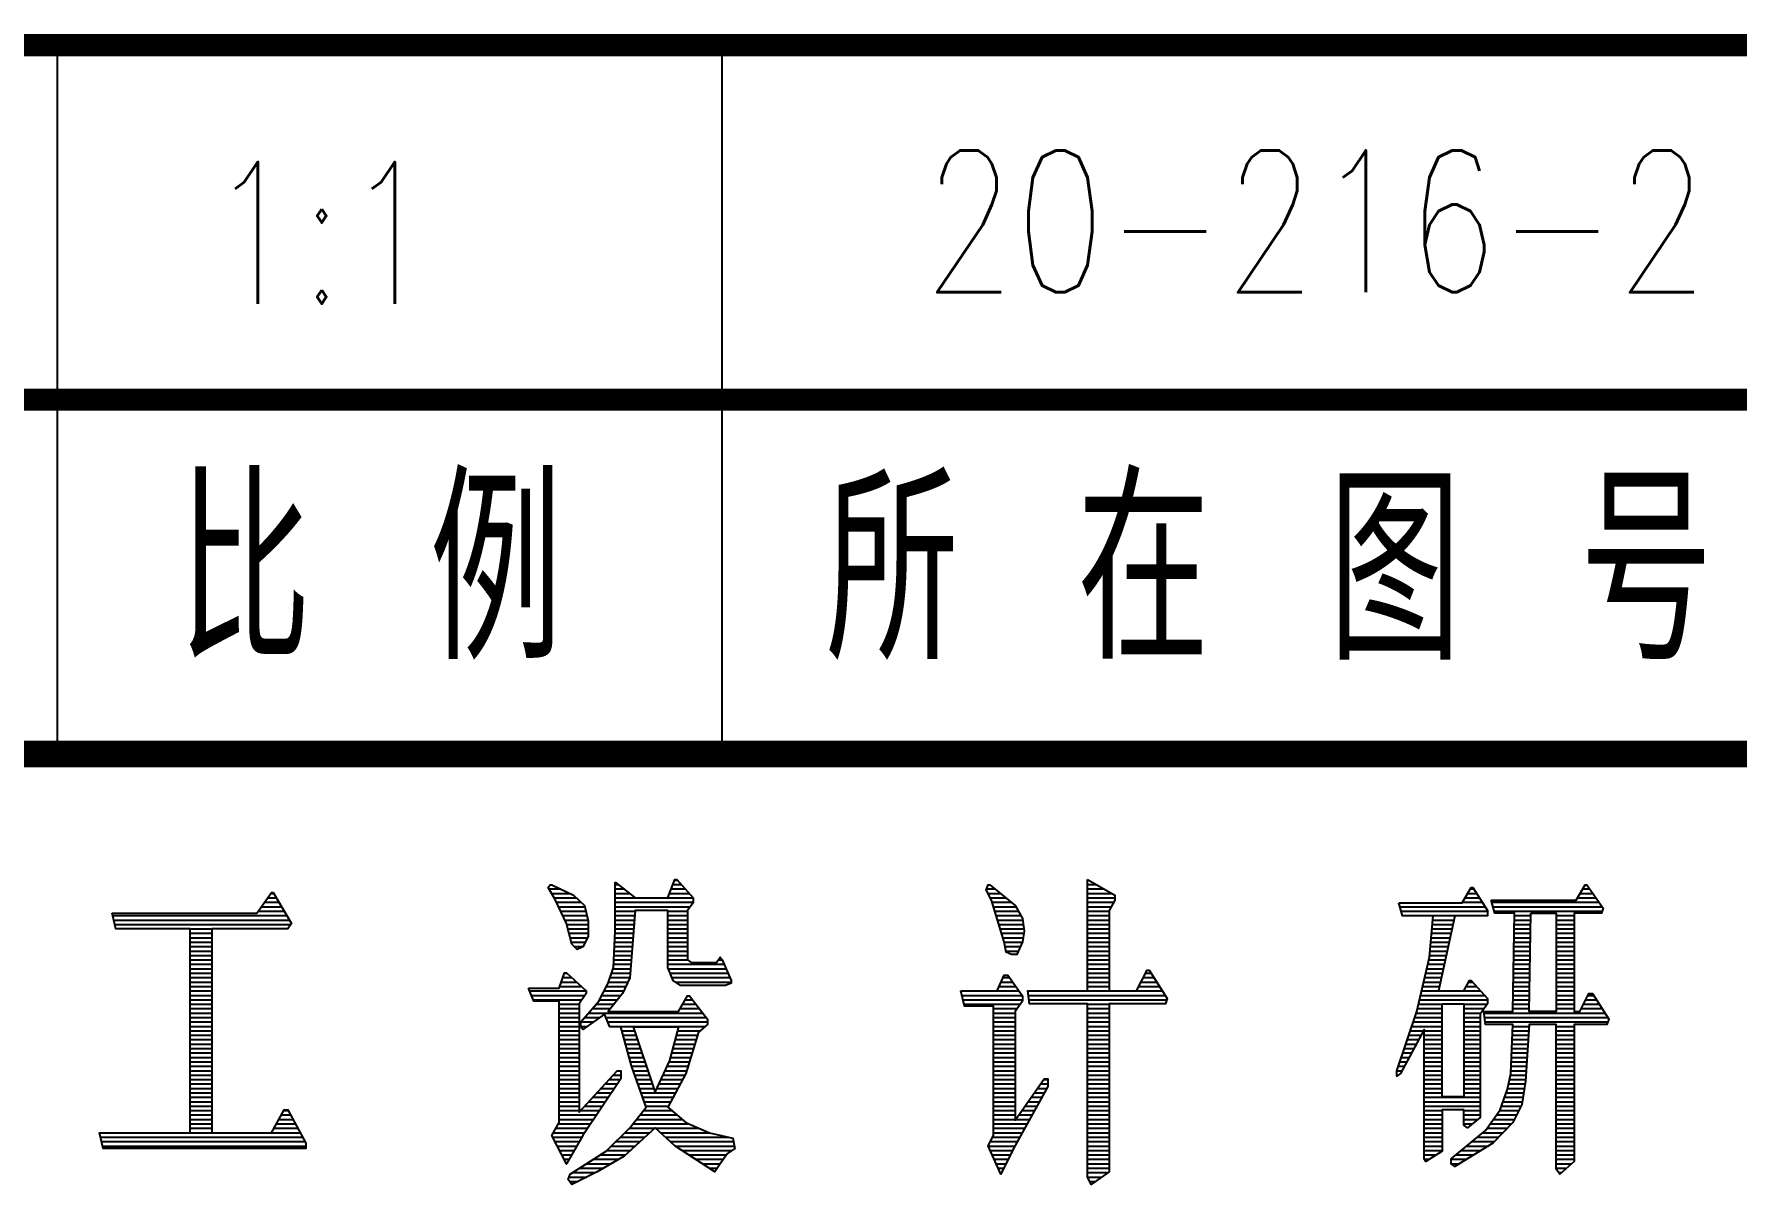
# Model space of a CAD drawing. Extents: x -11639 to -9817, y 3347 to 4292.
# Drawn here: x -9891.29 to -9852.86, y 3567.8 to 3593.91 of the extents above; entities that cross this region are included whole.
import ezdxf
from ezdxf.enums import TextEntityAlignment as Align

# ---------------------------------------------------------------- set-up
doc = ezdxf.new("R2010")
doc.units = 0
doc.header["$LTSCALE"] = 10
doc.header["$MEASUREMENT"] = 0
doc.layers.get('0').update_dxf_attribs({"linetype": 'CONTINUOUS'})
for name, color, linetype in [('1', 2, 'CONTINUOUS'), ('2', 1, 'CONTINUOUS'), ('BD', 7, 'CONTINUOUS'), ('TK', 7, 'CONTINUOUS')]:
    doc.layers.add(name, color=color, linetype=linetype)
doc.styles.add('HZ', font='txt', dxfattribs={"width": 0.75, "bigfont": 'hztxt'})

# ---------------------------------------------------------------- blocks, each defined once
blk = doc.blocks.new('*X116')
at = {"color": 0}
for p, q in [((42190.6, -960), (42196.1, -960)), ((43122, -960), (43124, -960)), ((41279.1, -990), (41285.7, -990)), ((41907.2, -980), (41933.2, -980)), ((41912.8, -990), (41954.2, -990)), ((42056.3, -970), (42063.1, -970)), ((42056.3, -980), (42075.9, -980)), ((42056.3, -990), (42088.7, -990)), ((42178.6, -990), (42223.1, -990)), ((42182.6, -980), (42214.1, -980)), ((42186.6, -970), (42205.1, -970)), ((42894.1, -980), (42913.1, -980)), ((42897.5, -990), (42925.4, -990)), ((43122, -970), (43141.5, -970)), ((43122, -980), (43159, -980)), ((43122, -990), (43176.5, -990)), ((43979.8, -990), (44000.3, -990)), ((43985.6, -980), (43994, -980)), ((44233.6, -990), (44262.7, -990)), ((44239.4, -980), (44255.7, -980)), ((41251.1, -1030), (41309, -1030)), ((41258.1, -1020), (41303.2, -1020)), ((41265.1, -1010), (41297.3, -1010)), ((41272.1, -1000), (41291.5, -1000)), ((41918.4, -1000), (41968.8, -1000)), ((41923.6, -1010), (41979.3, -1010)), ((41928.3, -1020), (41987.5, -1020)), ((41932.9, -1030), (41989.9, -1030)), ((42056.3, -1000), (42231.9, -1000)), ((42056.3, -1010), (42231.9, -1010)), ((42056.3, -1020), (42225.8, -1020)), ((42056.3, -1030), (42101.1, -1030)), ((42174.7, -1030), (42219.6, -1030)), ((42902.7, -1000), (42937.6, -1000)), ((42907, -1010), (42949.9, -1010)), ((42910, -1020), (42960.3, -1020)), ((42913.1, -1030), (42965.9, -1030)), ((43122, -1000), (43183.3, -1000)), ((43122, -1010), (43180.9, -1010)), ((43122, -1020), (43175.7, -1020)), ((43122, -1030), (43171, -1030)), ((43826.8, -1020), (44018.9, -1020)), ((43829.6, -1030), (44024.5, -1030)), ((43968.1, -1010), (44012.7, -1010)), ((43973.9, -1000), (44006.5, -1000)), ((44033.9, -1010), (44276.7, -1010)), ((44036.7, -1020), (44283.7, -1020)), ((44039.5, -1030), (44283.4, -1030)), ((44227.8, -1000), (44269.7, -1000)), ((40922.4, -1040), (41314.8, -1040)), ((40924.7, -1050), (41320.7, -1050)), ((40927, -1060), (41324, -1060)), ((41096.7, -1070), (41145.7, -1070)), ((41937.6, -1040), (41992.2, -1040)), ((41942.3, -1050), (41994.5, -1050)), ((41946.6, -1060), (41995, -1060)), ((41949.2, -1070), (41995, -1070)), ((42056.3, -1040), (42100.3, -1040)), ((42056.3, -1050), (42099.5, -1050)), ((42056.3, -1060), (42098.7, -1060)), ((42056.3, -1070), (42097.9, -1070)), ((42174.7, -1040), (42219.6, -1040)), ((42174.7, -1050), (42219.6, -1050)), ((42174.7, -1060), (42219.6, -1060)), ((42174.7, -1070), (42219.6, -1070)), ((42916.2, -1040), (42971.5, -1040)), ((42919.2, -1050), (42975.5, -1050)), ((42922.3, -1060), (42976.9, -1060)), ((42925.4, -1070), (42978.3, -1070)), ((43122, -1040), (43171, -1040)), ((43122, -1050), (43171, -1050)), ((43122, -1060), (43171, -1060)), ((43122, -1070), (43171, -1070)), ((43832.4, -1040), (44024.5, -1040)), ((43899.4, -1070), (43944.6, -1070)), ((43900.3, -1060), (43946.7, -1060)), ((43901.1, -1050), (43948.9, -1050)), ((44085.1, -1070), (44121.8, -1070)), ((44085.2, -1060), (44122, -1060)), ((44085.4, -1050), (44122.2, -1050)), ((44085.6, -1040), (44122.4, -1040)), ((44179.6, -1040), (44220.5, -1040)), ((44179.6, -1050), (44220.5, -1050)), ((44179.6, -1060), (44220.5, -1060)), ((44179.6, -1070), (44220.5, -1070)), ((41096.7, -1080), (41145.7, -1080)), ((41096.7, -1090), (41145.7, -1090)), ((41096.7, -1100), (41145.7, -1100)), ((41096.7, -1110), (41145.7, -1110)), ((41951.8, -1080), (41995, -1080)), ((41954.4, -1090), (41993.6, -1090)), ((41957.1, -1100), (41988.3, -1100)), ((41963.8, -1110), (41983.1, -1110)), ((42054.6, -1110), (42094.7, -1110)), ((42055.1, -1100), (42095.5, -1100)), ((42055.6, -1090), (42096.3, -1090)), ((42056.1, -1080), (42097.1, -1080)), ((42174.7, -1080), (42219.6, -1080)), ((42174.7, -1090), (42219.6, -1090)), ((42174.7, -1100), (42219.6, -1100)), ((42174.7, -1110), (42219.6, -1110)), ((42928.4, -1080), (42978.3, -1080)), ((42931.5, -1090), (42976.6, -1090)), ((42934.4, -1100), (42974.6, -1100)), ((42936.2, -1110), (42970.4, -1110)), ((43122, -1080), (43171, -1080)), ((43122, -1090), (43171, -1090)), ((43122, -1100), (43171, -1100)), ((43122, -1110), (43171, -1110)), ((43895.9, -1110), (43935.9, -1110)), ((43896.8, -1100), (43938, -1100)), ((43897.6, -1090), (43940.2, -1090)), ((43898.5, -1080), (43942.4, -1080)), ((44084.3, -1110), (44121.1, -1110)), ((44084.5, -1100), (44121.3, -1100)), ((44084.7, -1090), (44121.4, -1090)), ((44084.9, -1080), (44121.6, -1080)), ((44179.6, -1080), (44220.5, -1080)), ((44179.6, -1090), (44220.5, -1090)), ((44179.6, -1100), (44220.5, -1100)), ((44179.6, -1110), (44220.5, -1110)), ((41096.7, -1120), (41145.7, -1120)), ((41096.7, -1130), (41145.7, -1130)), ((41096.7, -1140), (41145.7, -1140)), ((41096.7, -1150), (41145.7, -1150)), ((42052.6, -1150), (42091.4, -1150)), ((42053.1, -1140), (42092.2, -1140)), ((42053.6, -1130), (42093, -1130)), ((42054.1, -1120), (42093.8, -1120)), ((42174.7, -1120), (42219.6, -1120)), ((42174.7, -1130), (42219.6, -1130)), ((42174.7, -1140), (42220, -1140)), ((42174.7, -1150), (42301.7, -1150)), ((42288.8, -1140), (42297.3, -1140)), ((42937.9, -1120), (42966.2, -1120)), ((43122, -1120), (43171, -1120)), ((43122, -1130), (43171, -1130)), ((43122, -1140), (43171, -1140)), ((43122, -1150), (43171, -1150)), ((43890, -1150), (43927.2, -1150)), ((43892.4, -1140), (43929.3, -1140)), ((43894.1, -1130), (43931.5, -1130)), ((43895, -1120), (43933.7, -1120)), ((44083.6, -1150), (44120.3, -1150)), ((44083.8, -1140), (44120.5, -1140)), ((44083.9, -1130), (44120.7, -1130)), ((44084.1, -1120), (44120.9, -1120)), ((44179.6, -1120), (44220.5, -1120)), ((44179.6, -1130), (44220.5, -1130)), ((44179.6, -1140), (44220.5, -1140)), ((44179.6, -1150), (44220.5, -1150)), ((41096.7, -1160), (41145.7, -1160)), ((41096.7, -1170), (41145.7, -1170)), ((41096.7, -1180), (41145.7, -1180)), ((41096.7, -1190), (41145.7, -1190)), ((41934.6, -1190), (41969.3, -1190)), ((41938.1, -1180), (41958.3, -1180)), ((41941.6, -1170), (41947.3, -1170)), ((42040.7, -1190), (42084.5, -1190)), ((42044.2, -1180), (42089, -1180)), ((42047.7, -1170), (42089.8, -1170)), ((42051.2, -1160), (42090.6, -1160)), ((42175.9, -1160), (42306.1, -1160)), ((42180.1, -1170), (42310.5, -1170)), ((42184.3, -1180), (42314.8, -1180)), ((42192, -1190), (42317.6, -1190)), ((42927.1, -1190), (42953.1, -1190)), ((42931.7, -1180), (42946.1, -1180)), ((43122, -1160), (43171, -1160)), ((43122, -1170), (43171, -1170)), ((43122, -1180), (43171, -1180)), ((43122, -1190), (43171, -1190)), ((43242.6, -1190), (43278, -1190)), ((43247.9, -1180), (43271.7, -1180)), ((43253.1, -1170), (43265.3, -1170)), ((43880.7, -1190), (43918.5, -1190)), ((43883, -1180), (43920.7, -1180)), ((43885.4, -1170), (43922.8, -1170)), ((43887.7, -1160), (43925, -1160)), ((43981.7, -1190), (43991, -1190)), ((44082.8, -1190), (44119.6, -1190)), ((44083, -1180), (44119.8, -1180)), ((44083.2, -1170), (44120, -1170)), ((44083.4, -1160), (44120.1, -1160)), ((44179.6, -1160), (44220.5, -1160)), ((44179.6, -1170), (44220.5, -1170)), ((44179.6, -1180), (44220.5, -1180)), ((44179.6, -1190), (44220.5, -1190)), ((41096.7, -1200), (41145.7, -1200)), ((41096.7, -1210), (41145.7, -1210)), ((41096.7, -1220), (41145.7, -1220)), ((41862.9, -1210), (41991, -1210)), ((41867.1, -1220), (41987.8, -1220)), ((41931.1, -1200), (41980.3, -1200)), ((42026.1, -1220), (42069.1, -1220)), ((42031.1, -1210), (42075.2, -1210)), ((42036.1, -1200), (42079.9, -1200)), ((42836.3, -1210), (42967.1, -1210)), ((42838.6, -1220), (42974.1, -1220)), ((42922.4, -1200), (42960.1, -1200)), ((42987.3, -1210), (43290.8, -1210)), ((42988.7, -1220), (43297.1, -1220)), ((43122, -1200), (43171, -1200)), ((43237.4, -1200), (43284.4, -1200)), ((43873.7, -1220), (44018, -1220)), ((43876, -1210), (44009, -1210)), ((43878.4, -1200), (43916.3, -1200)), ((43976.5, -1200), (44000, -1200)), ((44082.3, -1220), (44119, -1220)), ((44082.5, -1210), (44119.2, -1210)), ((44082.7, -1200), (44119.4, -1200)), ((44179.6, -1200), (44220.5, -1200)), ((44179.6, -1210), (44220.5, -1210)), ((44179.6, -1220), (44220.5, -1220)), ((44250.9, -1220), (44264.1, -1220)), ((41096.7, -1230), (41145.7, -1230)), ((41096.7, -1240), (41145.7, -1240)), ((41096.7, -1250), (41145.7, -1250)), ((41096.7, -1260), (41145.7, -1260)), ((41871.3, -1230), (41980.8, -1230)), ((41929.7, -1240), (41974.6, -1240)), ((41929.7, -1250), (41974.6, -1250)), ((41929.7, -1260), (41974.6, -1260)), ((41996, -1260), (42253.7, -1260)), ((42004.7, -1250), (42045.1, -1250)), ((42013.5, -1240), (42053.1, -1240)), ((42021.1, -1230), (42061.1, -1230)), ((42202.9, -1250), (42246, -1250)), ((42208.8, -1240), (42238.2, -1240)), ((42214.6, -1230), (42230.4, -1230)), ((42840.9, -1230), (42975, -1230)), ((42843.3, -1240), (42970.2, -1240)), ((42909.7, -1250), (42963.2, -1250)), ((42909.7, -1260), (42958.7, -1260)), ((42990.1, -1230), (43300.7, -1230)), ((43122, -1240), (43171, -1240)), ((43122, -1250), (43171, -1250)), ((43122, -1260), (43171, -1260)), ((43864, -1260), (43922.4, -1260)), ((43866.7, -1250), (43922.4, -1250)), ((43869, -1240), (43922.4, -1240)), ((43871.4, -1230), (44024.5, -1230)), ((43971.4, -1240), (44023.7, -1240)), ((43971.4, -1250), (44016.7, -1250)), ((43971.4, -1260), (44009.7, -1260)), ((44016.8, -1260), (44289.3, -1260)), ((44081.7, -1250), (44118.5, -1250)), ((44081.9, -1240), (44118.7, -1240)), ((44082.1, -1230), (44118.9, -1230)), ((44179.6, -1230), (44220.5, -1230)), ((44179.6, -1240), (44220.5, -1240)), ((44179.6, -1250), (44220.5, -1250)), ((44235.9, -1250), (44283, -1250)), ((44240.9, -1240), (44276.7, -1240)), ((44245.9, -1230), (44270.4, -1230)), ((41096.7, -1270), (41145.7, -1270)), ((41096.7, -1280), (41145.7, -1280)), ((41096.7, -1290), (41145.7, -1290)), ((41096.7, -1300), (41145.7, -1300)), ((41929.7, -1270), (41974.6, -1270)), ((41929.7, -1280), (41974.6, -1280)), ((41929.7, -1290), (41974.6, -1290)), ((41929.7, -1300), (41974.6, -1300)), ((41978.7, -1280), (42006.9, -1280)), ((41978.7, -1290), (41992.9, -1290)), ((41987.2, -1270), (42020.9, -1270)), ((42035.1, -1270), (42261.5, -1270)), ((42039.3, -1280), (42264.5, -1280)), ((42043.5, -1290), (42259.3, -1290)), ((42071, -1300), (42100, -1300)), ((42196.9, -1300), (42247.7, -1300)), ((42909.7, -1270), (42958.7, -1270)), ((42909.7, -1280), (42958.7, -1280)), ((42909.7, -1290), (42958.7, -1290)), ((42909.7, -1300), (42958.7, -1300)), ((43122, -1270), (43171, -1270)), ((43122, -1280), (43171, -1280)), ((43122, -1290), (43171, -1290)), ((43122, -1300), (43171, -1300)), ((43850.6, -1300), (43880, -1300)), ((43853.9, -1290), (43922.4, -1290)), ((43857.3, -1280), (43922.4, -1280)), ((43860.6, -1270), (43922.4, -1270)), ((43881.5, -1300), (43922.4, -1300)), ((43971.4, -1270), (44008.1, -1270)), ((43971.4, -1280), (44008.1, -1280)), ((43971.4, -1290), (44008.1, -1290)), ((43971.4, -1300), (44008.1, -1300)), ((44018.2, -1270), (44295.6, -1270)), ((44019.6, -1280), (44295.9, -1280)), ((44081.1, -1300), (44117.5, -1300)), ((44081.5, -1290), (44118.1, -1290)), ((44179.6, -1290), (44220.5, -1290)), ((44179.6, -1300), (44220.5, -1300)), ((41096.7, -1310), (41145.7, -1310)), ((41096.7, -1320), (41145.7, -1320)), ((41096.7, -1330), (41145.7, -1330)), ((41096.7, -1340), (41145.7, -1340)), ((41929.7, -1310), (41974.6, -1310)), ((41929.7, -1320), (41974.6, -1320)), ((41929.7, -1330), (41974.6, -1330)), ((41929.7, -1340), (41974.6, -1340)), ((42073.8, -1310), (42103.4, -1310)), ((42076.6, -1320), (42106.7, -1320)), ((42079.4, -1330), (42110.1, -1330)), ((42082.2, -1340), (42113.5, -1340)), ((42186.1, -1340), (42232.8, -1340)), ((42188.8, -1330), (42235.9, -1330)), ((42191.5, -1320), (42238.9, -1320)), ((42194.2, -1310), (42242, -1310)), ((42909.7, -1310), (42958.7, -1310)), ((42909.7, -1320), (42958.7, -1320)), ((42909.7, -1330), (42958.7, -1330)), ((42909.7, -1340), (42958.7, -1340)), ((43122, -1310), (43171, -1310)), ((43122, -1320), (43171, -1320)), ((43122, -1330), (43171, -1330)), ((43122, -1340), (43171, -1340)), ((43837.2, -1340), (43858.6, -1340)), ((43840.6, -1330), (43864, -1330)), ((43843.9, -1320), (43869.3, -1320)), ((43847.3, -1310), (43874.7, -1310)), ((43881.5, -1310), (43922.4, -1310)), ((43881.5, -1320), (43922.4, -1320)), ((43881.5, -1330), (43922.4, -1330)), ((43881.5, -1340), (43922.4, -1340)), ((43971.4, -1310), (44008.1, -1310)), ((43971.4, -1320), (44008.1, -1320)), ((43971.4, -1330), (44008.1, -1330)), ((43971.4, -1340), (44008.1, -1340)), ((44079.6, -1340), (44114.9, -1340)), ((44080, -1330), (44115.5, -1330)), ((44080.4, -1320), (44116.2, -1320)), ((44080.7, -1310), (44116.8, -1310)), ((44179.6, -1310), (44220.5, -1310)), ((44179.6, -1320), (44220.5, -1320)), ((44179.6, -1330), (44220.5, -1330)), ((44179.6, -1340), (44220.5, -1340)), ((41096.7, -1350), (41145.7, -1350)), ((41096.7, -1360), (41145.7, -1360)), ((41096.7, -1370), (41145.7, -1370)), ((41096.7, -1380), (41145.7, -1380)), ((41929.7, -1350), (41974.6, -1350)), ((41929.7, -1360), (41974.6, -1360)), ((41929.7, -1370), (41974.6, -1370)), ((41929.7, -1380), (41974.6, -1380)), ((42085, -1350), (42116.8, -1350)), ((42087.8, -1360), (42120.2, -1360)), ((42090.6, -1370), (42123.5, -1370)), ((42093.4, -1380), (42126.9, -1380)), ((42172.8, -1380), (42220.6, -1380)), ((42177.5, -1370), (42223.6, -1370)), ((42180.7, -1360), (42226.7, -1360)), ((42183.4, -1350), (42229.7, -1350)), ((42909.7, -1350), (42958.7, -1350)), ((42909.7, -1360), (42958.7, -1360)), ((42909.7, -1370), (42958.7, -1370)), ((42909.7, -1380), (42958.7, -1380)), ((43122, -1350), (43171, -1350)), ((43122, -1360), (43171, -1360)), ((43122, -1370), (43171, -1370)), ((43122, -1380), (43171, -1380)), ((43823.8, -1380), (43837.2, -1380)), ((43827.2, -1370), (43842.6, -1370)), ((43830.5, -1360), (43847.9, -1360)), ((43833.9, -1350), (43853.3, -1350)), ((43881.5, -1350), (43922.4, -1350)), ((43881.5, -1360), (43922.4, -1360)), ((43881.5, -1370), (43922.4, -1370)), ((43881.5, -1380), (43922.4, -1380)), ((43971.4, -1350), (44008.1, -1350)), ((43971.4, -1360), (44008.1, -1360)), ((43971.4, -1370), (44008.1, -1370)), ((43971.4, -1380), (44008.1, -1380)), ((44078.1, -1380), (44112.4, -1380)), ((44078.5, -1370), (44113, -1370)), ((44078.9, -1360), (44113.6, -1360)), ((44079.2, -1350), (44114.3, -1350)), ((44179.6, -1350), (44220.5, -1350)), ((44179.6, -1360), (44220.5, -1360)), ((44179.6, -1370), (44220.5, -1370)), ((44179.6, -1380), (44220.5, -1380)), ((41096.7, -1390), (41145.7, -1390)), ((41096.7, -1400), (41145.7, -1400)), ((41096.7, -1410), (41145.7, -1410)), ((41096.7, -1420), (41145.7, -1420)), ((41929.7, -1390), (41974.6, -1390)), ((41929.7, -1400), (41974.6, -1400)), ((41929.7, -1410), (41974.6, -1410)), ((41929.7, -1420), (41974.6, -1420)), ((42033.3, -1420), (42060.5, -1420)), ((42042.5, -1410), (42067.2, -1410)), ((42051.7, -1400), (42068.5, -1400)), ((42096.9, -1390), (42130.3, -1390)), ((42100.4, -1400), (42133.6, -1400)), ((42103.9, -1410), (42137, -1410)), ((42107.4, -1420), (42140.3, -1420)), ((42154.2, -1420), (42202.8, -1420)), ((42158.8, -1410), (42208.2, -1410)), ((42163.5, -1400), (42213.6, -1400)), ((42168.2, -1390), (42217.5, -1390)), ((42909.7, -1390), (42958.7, -1390)), ((42909.7, -1400), (42958.7, -1400)), ((42909.7, -1410), (42958.7, -1410)), ((42909.7, -1420), (42958.7, -1420)), ((43015.7, -1420), (43032.2, -1420)), ((43022.7, -1410), (43032.2, -1410)), ((43122, -1390), (43171, -1390)), ((43122, -1400), (43171, -1400)), ((43122, -1410), (43171, -1410)), ((43122, -1420), (43171, -1420)), ((43820.3, -1400), (43823.4, -1400)), ((43820.5, -1390), (43831.9, -1390)), ((43881.5, -1390), (43922.4, -1390)), ((43881.5, -1400), (43922.4, -1400)), ((43881.5, -1410), (43922.4, -1410)), ((43881.5, -1420), (43922.4, -1420)), ((43971.4, -1390), (44008.1, -1390)), ((43971.4, -1400), (44008.1, -1400)), ((43971.4, -1410), (44008.1, -1410)), ((43971.4, -1420), (44008.1, -1420)), ((44072, -1420), (44109.3, -1420)), ((44074.4, -1410), (44110.5, -1410)), ((44076.7, -1400), (44111.1, -1400)), ((44077.8, -1390), (44111.7, -1390)), ((44179.6, -1390), (44220.5, -1390)), ((44179.6, -1400), (44220.5, -1400)), ((44179.6, -1410), (44220.5, -1410)), ((44179.6, -1420), (44220.5, -1420)), ((41096.7, -1430), (41145.7, -1430)), ((41096.7, -1440), (41145.7, -1440)), ((41096.7, -1450), (41145.7, -1450)), ((41096.7, -1460), (41145.7, -1460)), ((41929.7, -1430), (41974.6, -1430)), ((41929.7, -1440), (41974.6, -1440)), ((41929.7, -1450), (41974.6, -1450)), ((41929.7, -1460), (41974.6, -1460)), ((41996.6, -1460), (42033.8, -1460)), ((42005.7, -1450), (42040.5, -1450)), ((42014.9, -1440), (42047.2, -1440)), ((42024.1, -1430), (42053.9, -1430)), ((42110.9, -1430), (42143.7, -1430)), ((42114.4, -1440), (42192, -1440)), ((42117.9, -1450), (42186.7, -1450)), ((42121.4, -1460), (42181.3, -1460)), ((42149.5, -1430), (42197.4, -1430)), ((42909.7, -1430), (42958.7, -1430)), ((42909.7, -1440), (42958.7, -1440)), ((42909.7, -1450), (42958.7, -1450)), ((42909.7, -1460), (42958.7, -1460)), ((42987.7, -1460), (43013.1, -1460)), ((42994.7, -1450), (43018.7, -1450)), ((43001.7, -1440), (43024.2, -1440)), ((43008.7, -1430), (43029.7, -1430)), ((43122, -1430), (43171, -1430)), ((43122, -1440), (43171, -1440)), ((43122, -1450), (43171, -1450)), ((43122, -1460), (43171, -1460)), ((43881.5, -1430), (43922.4, -1430)), ((43881.5, -1440), (43922.4, -1440)), ((43881.5, -1450), (44008.1, -1450)), ((43881.5, -1460), (44008.1, -1460)), ((43971.4, -1430), (44008.1, -1430)), ((43971.4, -1440), (44008.1, -1440)), ((44059.4, -1460), (44103, -1460)), ((44062.9, -1450), (44104.6, -1450)), ((44066.4, -1440), (44106.1, -1440)), ((44069.7, -1430), (44107.7, -1430)), ((44179.6, -1430), (44220.5, -1430)), ((44179.6, -1440), (44220.5, -1440)), ((44179.6, -1450), (44220.5, -1450)), ((44179.6, -1460), (44220.5, -1460)), ((41096.7, -1470), (41145.7, -1470)), ((41096.7, -1480), (41145.7, -1480)), ((41096.7, -1490), (41145.7, -1490)), ((41302.5, -1490), (41323.6, -1490)), ((41308, -1480), (41318.3, -1480)), ((41929.7, -1470), (41974.6, -1470)), ((41929.7, -1480), (41974.6, -1480)), ((41929.7, -1490), (42013.8, -1490)), ((41978.2, -1480), (42020.5, -1480)), ((41987.4, -1470), (42027.1, -1470)), ((42111.7, -1490), (42195.5, -1490)), ((42119.6, -1480), (42183.8, -1480)), ((42124.9, -1470), (42175.9, -1470)), ((42909.7, -1470), (42958.7, -1470)), ((42909.7, -1480), (42958.7, -1480)), ((42909.7, -1490), (42958.7, -1490)), ((42966.7, -1490), (42996.5, -1490)), ((42973.7, -1480), (43002, -1480)), ((42980.7, -1470), (43007.6, -1470)), ((43122, -1470), (43171, -1470)), ((43122, -1480), (43171, -1480)), ((43122, -1490), (43171, -1490)), ((43881.5, -1470), (44008.1, -1470)), ((43881.5, -1480), (43922.4, -1480)), ((43881.5, -1490), (43922.4, -1490)), ((43971.4, -1480), (44008.1, -1480)), ((43971.4, -1490), (44008.1, -1490)), ((44044.7, -1490), (44090.2, -1490)), ((44051.7, -1480), (44095.2, -1480)), ((44055.9, -1470), (44100.2, -1470)), ((44179.6, -1470), (44220.5, -1470)), ((44179.6, -1480), (44220.5, -1480)), ((44179.6, -1490), (44220.5, -1490)), ((41096.7, -1500), (41145.7, -1500)), ((41096.7, -1510), (41145.7, -1510)), ((41096.7, -1520), (41145.7, -1520)), ((41096.7, -1530), (41145.7, -1530)), ((41280.7, -1530), (41345.2, -1530)), ((41286.2, -1520), (41339.8, -1520)), ((41291.6, -1510), (41334.4, -1510)), ((41297.1, -1500), (41329, -1500)), ((41916.9, -1530), (41987, -1530)), ((41922.5, -1520), (41993.7, -1520)), ((41928.1, -1510), (42000.4, -1510)), ((41929.7, -1500), (42007.1, -1500)), ((42077.7, -1530), (42134.1, -1530)), ((42087.8, -1520), (42144.9, -1520)), ((42095.9, -1510), (42221.9, -1510)), ((42103.8, -1500), (42207.1, -1500)), ((42147.4, -1520), (42244.6, -1520)), ((42158.4, -1530), (42267.4, -1530)), ((42909.7, -1500), (42958.7, -1500)), ((42909.7, -1510), (42985.4, -1510)), ((42909.7, -1520), (42979.9, -1520)), ((42909.7, -1530), (42974.3, -1530)), ((42959.7, -1500), (42990.9, -1500)), ((43122, -1500), (43171, -1500)), ((43122, -1510), (43171, -1510)), ((43122, -1520), (43171, -1520)), ((43122, -1530), (43171, -1530)), ((43881.5, -1500), (43922.4, -1500)), ((43881.5, -1510), (43922.4, -1510)), ((43881.5, -1520), (43922.4, -1520)), ((43881.5, -1530), (43922.4, -1530)), ((43971.4, -1500), (44002.7, -1500)), ((43971.4, -1510), (43990.4, -1510)), ((44014, -1530), (44059.7, -1530)), ((44023.7, -1520), (44069.3, -1520)), ((44030.7, -1510), (44078.9, -1510)), ((44037.7, -1500), (44085.2, -1500)), ((44179.6, -1500), (44220.5, -1500)), ((44179.6, -1510), (44220.5, -1510)), ((44179.6, -1520), (44220.5, -1520)), ((44179.6, -1530), (44220.5, -1530)), ((40894.7, -1540), (41350.6, -1540)), ((40897.1, -1550), (41355.9, -1550)), ((40899.4, -1560), (41358, -1560)), ((41915.2, -1540), (41980.7, -1540)), ((41920.3, -1550), (41975, -1550)), ((41925.4, -1560), (41969.3, -1560)), ((41930.5, -1570), (41963.5, -1570)), ((42037.3, -1570), (42090.8, -1570)), ((42047.4, -1560), (42101.6, -1560)), ((42057.5, -1550), (42112.5, -1550)), ((42067.6, -1540), (42123.3, -1540)), ((42169.4, -1540), (42311.6, -1540)), ((42180.4, -1550), (42323.1, -1550)), ((42191.5, -1560), (42324.8, -1560)), ((42206.9, -1570), (42319.5, -1570)), ((42897.6, -1560), (42957.7, -1560)), ((42902, -1570), (42952.4, -1570)), ((42902.6, -1550), (42963.2, -1550)), ((42907.8, -1540), (42968.8, -1540)), ((43122, -1540), (43171, -1540)), ((43122, -1550), (43171, -1550)), ((43122, -1560), (43171, -1560)), ((43122, -1570), (43171, -1570)), ((43881.5, -1540), (43922.4, -1540)), ((43881.5, -1550), (43922.4, -1550)), ((43881.5, -1560), (43922.4, -1560)), ((43881.5, -1570), (43922.4, -1570)), ((43965.6, -1570), (44010.4, -1570)), ((43977.7, -1560), (44026.7, -1560)), ((43989.8, -1550), (44040.4, -1550)), ((44001.9, -1540), (44050.1, -1540)), ((44179.6, -1540), (44220.5, -1540)), ((44179.6, -1550), (44220.5, -1550)), ((44179.6, -1560), (44220.5, -1560)), ((44179.6, -1570), (44220.5, -1570)), ((41935.6, -1580), (41957.8, -1580)), ((41940.7, -1590), (41952.1, -1590)), ((41945.8, -1600), (41946.3, -1600)), ((41975.8, -1610), (42029.5, -1610)), ((41991.3, -1600), (42047, -1600)), ((42006.9, -1590), (42064.5, -1590)), ((42022.5, -1580), (42080, -1580)), ((42222.3, -1580), (42307.5, -1580)), ((42237.7, -1590), (42300.5, -1590)), ((42253.1, -1600), (42293.5, -1600)), ((42268.5, -1610), (42286.5, -1610)), ((42906.5, -1580), (42947.5, -1580)), ((42910.9, -1590), (42942.6, -1590)), ((42915.4, -1600), (42937.7, -1600)), ((42919.9, -1610), (42932.8, -1610)), ((43122, -1580), (43171, -1580)), ((43122, -1590), (43171, -1590)), ((43122, -1600), (43171, -1600)), ((43122, -1610), (43171, -1610)), ((43881.5, -1580), (43908.8, -1580)), ((43882.3, -1590), (43893, -1590)), ((43942.8, -1590), (43977.7, -1590)), ((43942.8, -1600), (43961.4, -1600)), ((43953.5, -1580), (43994, -1580)), ((44179.6, -1580), (44220.5, -1580)), ((44179.6, -1590), (44220.5, -1590)), ((44179.6, -1600), (44214.5, -1600)), ((44179.6, -1610), (44203.3, -1610)), ((41952.1, -1630), (41992, -1630)), ((41953.2, -1640), (41972.4, -1640)), ((41960.2, -1620), (42011.6, -1620)), ((42924.3, -1620), (42927.9, -1620)), ((43122, -1620), (43168.3, -1620)), ((43122.2, -1630), (43154.3, -1630)), ((43126.8, -1640), (43140.3, -1640)), ((44185.1, -1620), (44192.1, -1620))]:
    blk.add_line(p, q, dxfattribs=at)
blk = doc.blocks.new('20-216-2')
at = {"color": 7}
blk.add_lwpolyline([(-11444.04823, 1822.6203, 6, 6, 0), (-11444.04823, 2422.6203, 6, 6, 0), (-13244.04823, 2422.6203, 6, 6, 0), (-13244.04823, 1822.6203, 6, 6, 0)], format="xyseb", close=True, dxfattribs=at)
at = {"layer": '1'}
for p, q in [((-12134.04823, 2422.6203), (-12134.04823, 2582.6203)), ((-11984.04823, 2422.6203), (-11984.04823, 2582.6203))]:
    blk.add_line(p, q, dxfattribs=at)
at = {"layer": '1', "const_width": 5}
blk.add_lwpolyline([(-13244.04823, 2502.6203), (-11444.04823, 2502.6203)], dxfattribs=at)
at = {"layer": '2', "const_width": 5}
for points in [[(-11444.04823, 2582.6203), (-13244.04823, 2582.6203)], [(-13244.04823, 2582.6203), (-11444.04823, 2582.6203)], [(-13244.04823, 2422.6203), (-11444.04823, 2422.6203)]]:
    blk.add_lwpolyline(points, dxfattribs=at)
at = {"layer": 'BD', "color": 7}
for points in [[(-12008.17618, 2393.71297), (-12003.68451, 2390.21297), (-12003.68451, 2390.21297), (-11996.33451, 2390.21297), (-11996.33451, 2390.21297), (-11994.70118, 2394.2963), (-11994.70118, 2394.2963), (-11994.29285, 2394.2963), (-11994.29285, 2394.2963), (-11990.61785, 2390.21297), (-11990.61785, 2390.21297), (-11990.61785, 2389.0463), (-11990.61785, 2389.0463), (-11991.84285, 2387.2963), (-11991.84285, 2387.2963), (-11991.84285, 2376.7963), (-11991.84285, 2376.7963), (-11991.84285, 2376.21297), (-11991.84285, 2376.21297), (-11991.02618, 2375.62964), (-11991.02618, 2375.62964), (-11985.30951, 2375.62964), (-11985.30951, 2375.62964), (-11984.49285, 2376.7963), (-11984.49285, 2376.7963), (-11984.08451, 2376.21297), (-11984.08451, 2376.21297), (-11982.04285, 2371.5463), (-11982.04285, 2371.5463), (-11982.04285, 2370.96297), (-11982.04285, 2370.96297), (-11983.26785, 2370.37964), (-11983.26785, 2370.37964), (-11993.47618, 2370.37964), (-11993.47618, 2370.37964), (-11995.10951, 2371.5463), (-11995.10951, 2371.5463), (-11996.33451, 2374.46297), (-11996.33451, 2374.46297), (-11996.33451, 2387.2963), (-11996.33451, 2387.2963), (-12003.68451, 2387.2963), (-12003.68451, 2387.2963), (-12004.90951, 2372.12964), (-12004.90951, 2372.12964), (-12006.54285, 2368.62964), (-12006.54285, 2368.62964), (-12009.80951, 2364.5463), (-12009.80951, 2364.5463), (-11993.88451, 2364.5463), (-11993.88451, 2364.5463), (-11991.84285, 2368.0463), (-11991.84285, 2368.0463), (-11991.43451, 2368.0463), (-11991.43451, 2368.0463), (-11987.35118, 2362.7963), (-11987.35118, 2362.7963), (-11987.35118, 2361.62964), (-11987.35118, 2361.62964), (-11989.39285, 2359.87964), (-11989.39285, 2359.87964), (-11992.25118, 2350.5463), (-11992.25118, 2350.5463), (-11996.33451, 2342.96297), (-11996.33451, 2342.96297), (-11992.25118, 2339.46297), (-11992.25118, 2339.46297), (-11986.94285, 2337.12964), (-11986.94285, 2337.12964), (-11981.63451, 2335.96297), (-11981.63451, 2335.96297), (-11981.22618, 2333.62964), (-11981.22618, 2333.62964), (-11982.85951, 2332.46297), (-11982.85951, 2332.46297), (-11984.49285, 2330.12964), (-11984.49285, 2330.12964), (-11985.71785, 2328.37964), (-11985.71785, 2328.37964), (-11994.70118, 2334.21297), (-11994.70118, 2334.21297), (-11999.19285, 2338.2963), (-11999.19285, 2338.2963), (-12006.13451, 2331.87964), (-12006.13451, 2331.87964), (-12012.25951, 2328.37964), (-12012.25951, 2328.37964), (-12017.97618, 2325.46297), (-12017.97618, 2325.46297), (-12018.79285, 2326.62964), (-12018.79285, 2326.62964), (-12018.38451, 2327.7963), (-12018.38451, 2327.7963), (-12010.21785, 2333.0463), (-12010.21785, 2333.0463), (-12004.90951, 2338.2963), (-12004.90951, 2338.2963), (-12001.23451, 2342.96297), (-12001.23451, 2342.96297), (-12004.50118, 2352.2963), (-12004.50118, 2352.2963), (-12006.95118, 2361.0463), (-12006.95118, 2361.0463), (-12009.40118, 2361.0463), (-12009.40118, 2361.0463), (-12010.62618, 2363.96297), (-12010.62618, 2363.96297), (-12015.52618, 2360.46297), (-12015.52618, 2360.46297), (-12015.93451, 2361.0463), (-12015.93451, 2361.0463), (-12015.93451, 2362.21297), (-12015.93451, 2362.21297), (-12011.85118, 2366.87964), (-12011.85118, 2366.87964), (-12009.80951, 2370.96297), (-12009.80951, 2370.96297), (-12008.58451, 2374.46297), (-12008.58451, 2374.46297), (-12008.17618, 2382.62964), (-12008.17618, 2382.62964), (-12008.17618, 2393.71297)], [(-11901.60118, 2394.2963), (-11895.47618, 2390.7963), (-11895.47618, 2390.7963), (-11895.47618, 2389.62964), (-11895.47618, 2389.62964), (-11896.70118, 2387.2963), (-11896.70118, 2387.2963), (-11896.70118, 2369.21297), (-11896.70118, 2369.21297), (-11890.57618, 2369.21297), (-11890.57618, 2369.21297), (-11888.12618, 2373.87964), (-11888.12618, 2373.87964), (-11887.71785, 2373.87964), (-11887.71785, 2373.87964), (-11883.63451, 2367.46297), (-11883.63451, 2367.46297), (-11884.04285, 2366.2963), (-11884.04285, 2366.2963), (-11896.70118, 2366.2963), (-11896.70118, 2366.2963), (-11896.70118, 2328.37964), (-11896.70118, 2328.37964), (-11900.78451, 2325.46297), (-11900.78451, 2325.46297), (-11901.60118, 2327.21297), (-11901.60118, 2327.21297), (-11901.60118, 2366.2963), (-11901.60118, 2366.2963), (-11914.66785, 2366.2963), (-11914.66785, 2366.2963), (-11915.07618, 2369.21297), (-11915.07618, 2369.21297), (-11901.60118, 2369.21297), (-11901.60118, 2369.21297), (-11901.60118, 2394.2963)], [(-12121.69285, 2386.71297), (-12089.02618, 2386.71297), (-12089.02618, 2386.71297), (-12085.75951, 2391.37964), (-12085.75951, 2391.37964), (-12085.35118, 2391.37964), (-12085.35118, 2391.37964), (-12081.26785, 2384.37964), (-12081.26785, 2384.37964), (-12082.08451, 2383.21297), (-12082.08451, 2383.21297), (-12099.23451, 2383.21297), (-12099.23451, 2383.21297), (-12099.23451, 2337.12964), (-12099.23451, 2337.12964), (-12085.75951, 2337.12964), (-12085.75951, 2337.12964), (-12082.90118, 2342.37964), (-12082.90118, 2342.37964), (-12082.08451, 2342.37964), (-12082.08451, 2342.37964), (-12078.00118, 2334.7963), (-12078.00118, 2334.7963), (-12078.00118, 2333.62964), (-12078.00118, 2333.62964), (-12123.73451, 2333.62964), (-12123.73451, 2333.62964), (-12124.55118, 2337.12964), (-12124.55118, 2337.12964), (-12104.13451, 2337.12964), (-12104.13451, 2337.12964), (-12104.13451, 2383.21297), (-12104.13451, 2383.21297), (-12120.87618, 2383.21297), (-12120.87618, 2383.21297), (-12121.69285, 2386.71297)], [(-12022.46785, 2393.12964), (-12017.56785, 2390.7963), (-12017.56785, 2390.7963), (-12015.11785, 2388.46297), (-12015.11785, 2388.46297), (-12014.30118, 2384.96297), (-12014.30118, 2384.96297), (-12014.30118, 2381.46297), (-12014.30118, 2381.46297), (-12015.52618, 2379.12964), (-12015.52618, 2379.12964), (-12016.75118, 2378.5463), (-12016.75118, 2378.5463), (-12017.97618, 2379.71297), (-12017.97618, 2379.71297), (-12019.20118, 2384.37964), (-12019.20118, 2384.37964), (-12021.65118, 2389.62964), (-12021.65118, 2389.62964), (-12023.28451, 2392.5463), (-12023.28451, 2392.5463), (-12022.87618, 2393.12964), (-12022.87618, 2393.12964), (-12022.46785, 2393.12964)], [(-11923.65118, 2393.12964), (-11917.93451, 2388.46297), (-11917.93451, 2388.46297), (-11916.30118, 2385.5463), (-11916.30118, 2385.5463), (-11915.89285, 2382.62964), (-11915.89285, 2382.62964), (-11916.30118, 2380.2963), (-11916.30118, 2380.2963), (-11917.52618, 2377.37964), (-11917.52618, 2377.37964), (-11918.75118, 2377.37964), (-11918.75118, 2377.37964), (-11919.97618, 2377.96297), (-11919.97618, 2377.96297), (-11920.38451, 2380.2963), (-11920.38451, 2380.2963), (-11923.24285, 2389.62964), (-11923.24285, 2389.62964), (-11924.46785, 2391.96297), (-11924.46785, 2391.96297), (-11924.05951, 2393.12964), (-11924.05951, 2393.12964), (-11923.65118, 2393.12964)], [(-11831.36785, 2389.0463), (-11817.07618, 2389.0463), (-11817.07618, 2389.0463), (-11815.03451, 2392.5463), (-11815.03451, 2392.5463), (-11814.62618, 2392.5463), (-11814.62618, 2392.5463), (-11811.35951, 2387.2963), (-11811.35951, 2387.2963), (-11811.35951, 2386.12964), (-11811.35951, 2386.12964), (-11818.70951, 2386.12964), (-11818.70951, 2386.12964), (-11822.38451, 2369.21297), (-11822.38451, 2369.21297), (-11816.66785, 2369.21297), (-11816.66785, 2369.21297), (-11815.44285, 2371.5463), (-11815.44285, 2371.5463), (-11815.03451, 2371.5463), (-11815.03451, 2371.5463), (-11811.35951, 2367.46297), (-11811.35951, 2367.46297), (-11811.35951, 2366.2963), (-11811.35951, 2366.2963), (-11812.99285, 2363.96297), (-11812.99285, 2363.96297), (-11812.99285, 2340.62964), (-11812.99285, 2340.62964), (-11815.85118, 2338.2963), (-11815.85118, 2338.2963), (-11816.66785, 2338.87964), (-11816.66785, 2338.87964), (-11816.66785, 2342.37964), (-11816.66785, 2342.37964), (-11821.56785, 2342.37964), (-11821.56785, 2342.37964), (-11821.56785, 2333.0463), (-11821.56785, 2333.0463), (-11825.24285, 2330.71297), (-11825.24285, 2330.71297), (-11825.65118, 2331.2963), (-11825.65118, 2331.2963), (-11825.65118, 2360.46297), (-11825.65118, 2360.46297), (-11830.95951, 2350.5463), (-11830.95951, 2350.5463), (-11831.77618, 2349.96297), (-11831.77618, 2349.96297), (-11831.77618, 2351.12964), (-11831.77618, 2351.12964), (-11827.28451, 2364.5463), (-11827.28451, 2364.5463), (-11824.42618, 2376.7963), (-11824.42618, 2376.7963), (-11823.60951, 2386.12964), (-11823.60951, 2386.12964), (-11830.55118, 2386.12964), (-11830.55118, 2386.12964), (-11831.36785, 2389.0463)], [(-11810.54285, 2389.62964), (-11791.35118, 2389.62964), (-11791.35118, 2389.62964), (-11789.30951, 2393.12964), (-11789.30951, 2393.12964), (-11788.90118, 2393.12964), (-11788.90118, 2393.12964), (-11785.22618, 2387.87964), (-11785.22618, 2387.87964), (-11785.63451, 2386.71297), (-11785.63451, 2386.71297), (-11791.75951, 2386.71297), (-11791.75951, 2386.71297), (-11791.75951, 2364.5463), (-11791.75951, 2364.5463), (-11790.53451, 2364.5463), (-11790.53451, 2364.5463), (-11788.49285, 2368.62964), (-11788.49285, 2368.62964), (-11787.67618, 2368.62964), (-11787.67618, 2368.62964), (-11784.00118, 2362.7963), (-11784.00118, 2362.7963), (-11784.40951, 2361.62964), (-11784.40951, 2361.62964), (-11791.75951, 2361.62964), (-11791.75951, 2361.62964), (-11791.75951, 2330.71297), (-11791.75951, 2330.71297), (-11795.02618, 2327.7963), (-11795.02618, 2327.7963), (-11795.84285, 2328.96297), (-11795.84285, 2328.96297), (-11795.84285, 2361.62964), (-11795.84285, 2361.62964), (-11801.96785, 2361.62964), (-11801.96785, 2361.62964), (-11802.78451, 2348.7963), (-11802.78451, 2348.7963), (-11803.60118, 2343.5463), (-11803.60118, 2343.5463), (-11805.64285, 2339.46297), (-11805.64285, 2339.46297), (-11810.13451, 2334.7963), (-11810.13451, 2334.7963), (-11818.70951, 2329.5463), (-11818.70951, 2329.5463), (-11819.52618, 2330.12964), (-11819.52618, 2330.12964), (-11819.52618, 2331.2963), (-11819.52618, 2331.2963), (-11811.76785, 2337.71297), (-11811.76785, 2337.71297), (-11808.50118, 2342.37964), (-11808.50118, 2342.37964), (-11806.86785, 2347.0463), (-11806.86785, 2347.0463), (-11806.05118, 2350.5463), (-11806.05118, 2350.5463), (-11805.64285, 2361.62964), (-11805.64285, 2361.62964), (-11811.76785, 2361.62964), (-11811.76785, 2361.62964), (-11812.17618, 2364.5463), (-11812.17618, 2364.5463), (-11805.64285, 2364.5463), (-11805.64285, 2364.5463), (-11805.23451, 2386.71297), (-11805.23451, 2386.71297), (-11809.72618, 2386.71297), (-11809.72618, 2386.71297), (-11810.54285, 2389.62964)], [(-11801.55951, 2386.71297), (-11795.84285, 2386.71297), (-11795.84285, 2386.71297), (-11795.84285, 2364.5463), (-11795.84285, 2364.5463), (-11801.96785, 2364.5463), (-11801.96785, 2364.5463), (-11801.55951, 2386.71297)], [(-12027.77618, 2369.7963), (-12020.83451, 2369.7963), (-12020.83451, 2369.7963), (-12019.60951, 2373.2963), (-12019.60951, 2373.2963), (-12019.20118, 2373.2963), (-12019.20118, 2373.2963), (-12014.70951, 2369.21297), (-12014.70951, 2369.21297), (-12014.70951, 2368.62964), (-12014.70951, 2368.62964), (-12016.34285, 2366.2963), (-12016.34285, 2366.2963), (-12016.34285, 2341.7963), (-12016.34285, 2341.7963), (-12007.76785, 2351.12964), (-12007.76785, 2351.12964), (-12006.95118, 2351.12964), (-12006.95118, 2351.12964), (-12006.95118, 2349.37964), (-12006.95118, 2349.37964), (-12015.52618, 2336.5463), (-12015.52618, 2336.5463), (-12019.20118, 2330.12964), (-12019.20118, 2330.12964), (-12022.46785, 2336.5463), (-12022.46785, 2336.5463), (-12020.83451, 2339.46297), (-12020.83451, 2339.46297), (-12020.83451, 2366.87964), (-12020.83451, 2366.87964), (-12026.55118, 2366.87964), (-12026.55118, 2366.87964), (-12027.77618, 2369.7963)], [(-11930.18451, 2369.21297), (-11922.01785, 2369.21297), (-11922.01785, 2369.21297), (-11920.38451, 2372.71297), (-11920.38451, 2372.71297), (-11919.56785, 2372.71297), (-11919.56785, 2372.71297), (-11916.30118, 2368.0463), (-11916.30118, 2368.0463), (-11916.30118, 2366.87964), (-11916.30118, 2366.87964), (-11917.93451, 2364.5463), (-11917.93451, 2364.5463), (-11917.93451, 2340.0463), (-11917.93451, 2340.0463), (-11911.40118, 2349.37964), (-11911.40118, 2349.37964), (-11910.58451, 2349.37964), (-11910.58451, 2349.37964), (-11910.58451, 2347.62964), (-11910.58451, 2347.62964), (-11918.34285, 2333.62964), (-11918.34285, 2333.62964), (-11921.20118, 2327.7963), (-11921.20118, 2327.7963), (-11924.05951, 2334.21297), (-11924.05951, 2334.21297), (-11922.83451, 2336.5463), (-11922.83451, 2336.5463), (-11922.83451, 2365.71297), (-11922.83451, 2365.71297), (-11929.36785, 2365.71297), (-11929.36785, 2365.71297), (-11930.18451, 2369.21297)], [(-11821.56785, 2366.2963), (-11816.66785, 2366.2963), (-11816.66785, 2366.2963), (-11816.66785, 2345.2963), (-11816.66785, 2345.2963), (-11821.56785, 2345.2963), (-11821.56785, 2345.2963), (-11821.56785, 2366.2963)], [(-12004.09285, 2361.0463), (-11993.88451, 2361.0463), (-11993.88451, 2361.0463), (-11995.92618, 2353.46297), (-11995.92618, 2353.46297), (-11999.19285, 2346.46297), (-11999.19285, 2346.46297), (-12004.09285, 2361.0463)]]:
    blk.add_lwpolyline(points, dxfattribs=at)
at = {"layer": 'BD', "xscale": 0.09999999999999998, "yscale": 0.09999999999999998, "zscale": 0.09999999999999998}
blk.add_blockref('*X116', (-16213.80487, 2490.18401), dxfattribs=at)
at = {"layer": '1', "style": 'HZ', "width": 0.75}
for s, p in [('比 例', (-12106.80956, 2443.96641)), ('所 在 图 号', (-11960.72943, 2443.96641))]:
    blk.add_text(s, height=40, dxfattribs=at).set_placement(p)
at = {"layer": 'TK', "style": 'HZ', "width": 0.75}
for s, p in [('1:1', (-12074.41093, 2524.27462)), ('20-216-2', (-11850.14887, 2526.8506))]:
    blk.add_text(s, height=32, dxfattribs=at).set_placement(p, align=Align.CENTER)

msp = doc.modelspace()

# ---------------------------------------------------------------- block references
at = {"layer": '1', "xscale": 0.1, "yscale": 0.1, "zscale": 0.1}
msp.add_blockref('20-216-2', (-8677.35231, 3335.39854), dxfattribs=at)

doc.saveas('drawing.dxf')
